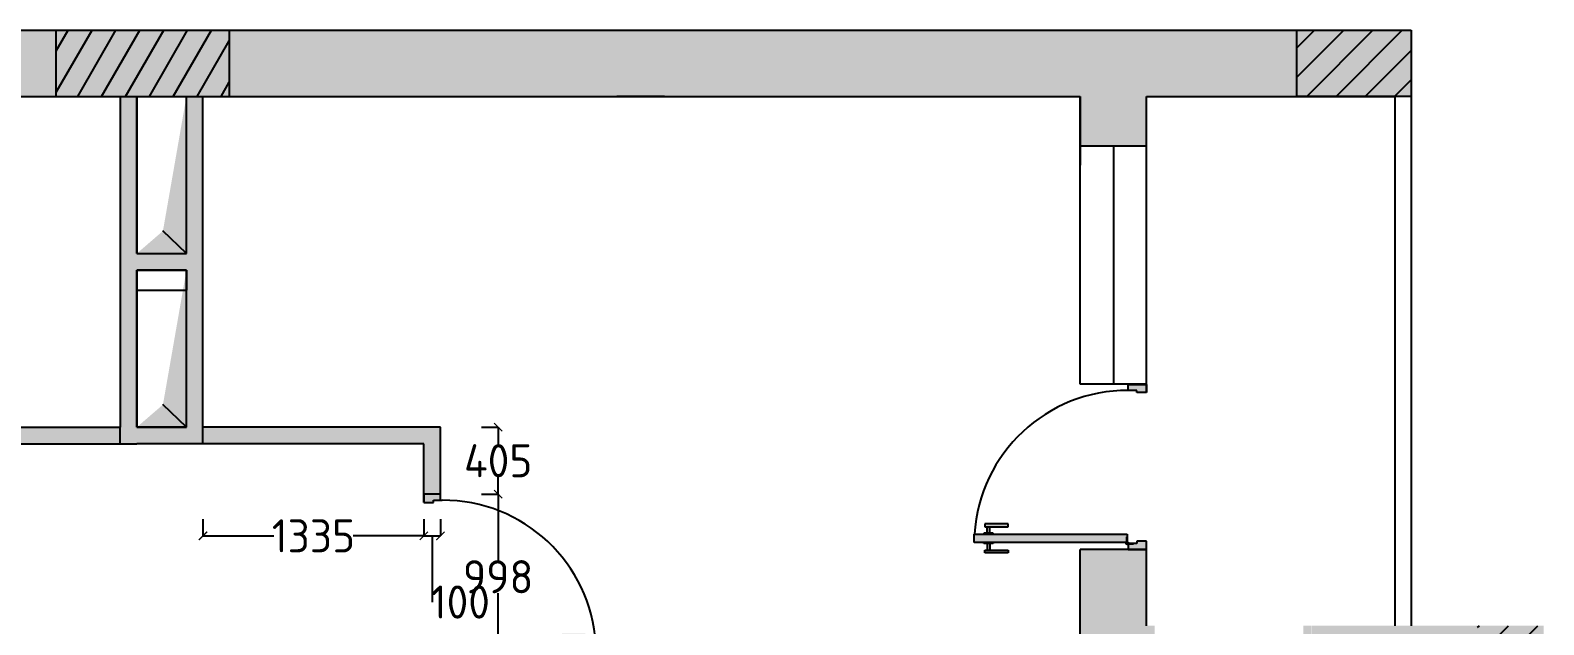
# Model space of a CAD drawing. Header units: inches. Extents: x -59797 to 874375, y -412711 to 5867.
# Drawn here: x 398217 to 407361, y -213494 to -209900 of the extents above; entities that cross this region are included whole.
import ezdxf

# ---------------------------------------------------------------- set-up
doc = ezdxf.new("R2010")
doc.units = ezdxf.units.IN
doc.header["$MEASUREMENT"] = 0
doc.layers.add('freecads.com', color=7, linetype='Continuous')
doc.styles.get("Standard").update_dxf_attribs({"font": 'GOST Common.ttf'})
doc.dimstyles.new('Copy of Standard', dxfattribs={"dimtxt": 120, "dimasz": 50, "dimexe": 0.18, "dimexo": 0.0625, "dimgap": 0.09, "dimtad": 0, "dimtih": 1, "dimtoh": 1, "dimdec": 0, "dimzin": 0, "dimdsep": 46, "dimtxsty": 'Standard', "dimblk": 'ARCHTICK', "dimcen": 0.09, "dimclrd": 250, "dimadec": 0, "dimazin": 0, "dimtfac": 1, "dimtdec": 0, "dimtofl": 0, "dimtmove": 0, "dimatfit": 3, "dimldrblk": 'ARCHTICK', "dimfxl": 100, "dimfxlon": 1, "dimtolj": 1, "dimtzin": 0, "dimarcsym": 0})
pattern_1 = [(60, (394954.14, -193197.86), (-108.2532, 62.5), [])]

# ---------------------------------------------------------------- blocks, each defined once
blk = doc.blocks.new('_ArchTick')
at = {"color": 0, "linetype": 'ByBlock', "const_width": 0.15}
blk.add_lwpolyline([(-0.5, -0.5), (0.5, 0.5)], dxfattribs=at)
blk = doc.blocks.new('*D55')
at = {"color": 0, "lineweight": -2, "transparency": 16777216}
for p, q in [((400943.7, -212705), (401043.9, -212705)), ((400943.7, -213703.3), (401043.9, -213703.3))]:
    blk.add_line(p, q, dxfattribs=at)
at = {"color": 250, "lineweight": -2, "transparency": 16777216}
for p, q in [((401043.7, -212705), (401043.7, -213104.1)), ((401043.7, -213703.3), (401043.7, -213304.2))]:
    blk.add_line(p, q, dxfattribs=at)
at = {"layer": 'Defpoints', "color": 0, "transparency": 16777216}
for p in [(400695.1, -212705), (401043.7, -212705), (400695.1, -213703.3)]:
    blk.add_point(p, dxfattribs=at)
at = {"color": 250, "lineweight": -2, "transparency": 16777216, "xscale": 50, "yscale": 50, "zscale": 50}
for p, rotation in [((401043.7, -212705), 90), ((401043.7, -213703.3), 270)]:
    blk.add_blockref('_ArchTick', p, dxfattribs=dict(at, rotation=rotation))
at = {"color": 0, "transparency": 16777216, "insert": (401043.7, -213204.2), "char_height": 200, "attachment_point": 5}
blk.add_mtext('\\A1;998', dxfattribs=at)
blk = doc.blocks.new('*D56')
at = {"color": 0, "lineweight": -2, "transparency": 16777216}
for p, q in [((400943.7, -212300.3), (401043.9, -212300.3)), ((400943.7, -212705), (401043.9, -212705))]:
    blk.add_line(p, q, dxfattribs=at)
at = {"color": 250, "lineweight": -2, "transparency": 16777216}
for p, q in [((401043.7, -212300.3), (401043.7, -212402.6)), ((401043.7, -212705), (401043.7, -212602.7))]:
    blk.add_line(p, q, dxfattribs=at)
at = {"layer": 'Defpoints', "color": 0, "transparency": 16777216}
for p in [(400695.1, -212300.3), (401043.7, -212300.3), (400695.1, -212705)]:
    blk.add_point(p, dxfattribs=at)
at = {"color": 250, "lineweight": -2, "transparency": 16777216, "xscale": 50, "yscale": 50, "zscale": 50}
for p, rotation in [((401043.7, -212300.3), 90), ((401043.7, -212705), 270)]:
    blk.add_blockref('_ArchTick', p, dxfattribs=dict(at, rotation=rotation))
at = {"color": 0, "transparency": 16777216, "insert": (401043.7, -212502.7), "char_height": 200, "attachment_point": 5}
blk.add_mtext('\\A1;405', dxfattribs=at)
blk = doc.blocks.new('*D165')
at = {"color": 0, "lineweight": -2, "transparency": 16777216}
for p, q in [((399260.5, -212856.8), (399260.5, -212957)), ((400595.1, -212856.8), (400595.1, -212957))]:
    blk.add_line(p, q, dxfattribs=at)
at = {"color": 250, "lineweight": -2, "transparency": 16777216}
for p, q in [((399260.5, -212956.8), (399687.7, -212956.8)), ((400595.1, -212956.8), (400167.9, -212956.8))]:
    blk.add_line(p, q, dxfattribs=at)
at = {"layer": 'Defpoints', "color": 0, "transparency": 16777216}
for p in [(399260.5, -212400.3), (400595.1, -212400.3), (400595.1, -212956.8)]:
    blk.add_point(p, dxfattribs=at)
at = {"color": 250, "lineweight": -2, "transparency": 16777216, "xscale": 50, "yscale": 50, "zscale": 50, "rotation": 180}
blk.add_blockref('_ArchTick', (399260.5, -212956.8), dxfattribs=at)
at = {"color": 250, "lineweight": -2, "transparency": 16777216, "xscale": 50, "yscale": 50, "zscale": 50}
blk.add_blockref('_ArchTick', (400595.1, -212956.8), dxfattribs=at)
at = {"color": 0, "transparency": 16777216, "insert": (399927.8, -212956.8), "char_height": 200, "attachment_point": 5}
blk.add_mtext('\\A1;1335', dxfattribs=at)
blk = doc.blocks.new('*D166')
at = {"color": 0, "lineweight": -2, "transparency": 16777216}
for p, q in [((400595.1, -212856.8), (400595.1, -212957)), ((400695.1, -212856.8), (400695.1, -212957))]:
    blk.add_line(p, q, dxfattribs=at)
at = {"color": 250, "lineweight": -2, "transparency": 16777216}
for p, q in [((400595.1, -212956.8), (400695.1, -212956.8)), ((400645.1, -212956.8), (400645.1, -213357)), ((400645.1, -213357), (400645.3, -213357))]:
    blk.add_line(p, q, dxfattribs=at)
at = {"layer": 'Defpoints', "color": 0, "transparency": 16777216}
for p in [(400595.1, -212400.3), (400695.1, -212705), (400695.1, -212956.8)]:
    blk.add_point(p, dxfattribs=at)
at = {"color": 250, "lineweight": -2, "transparency": 16777216, "xscale": 50, "yscale": 50, "zscale": 50, "rotation": 180}
blk.add_blockref('_ArchTick', (400595.1, -212956.8), dxfattribs=at)
at = {"color": 250, "lineweight": -2, "transparency": 16777216, "xscale": 50, "yscale": 50, "zscale": 50}
blk.add_blockref('_ArchTick', (400695.1, -212956.8), dxfattribs=at)
at = {"color": 0, "transparency": 16777216, "insert": (400815.4, -213357), "char_height": 200, "attachment_point": 5}
blk.add_mtext('\\A1;100', dxfattribs=at)

msp = doc.modelspace()

# ---------------------------------------------------------------- hatches: boundary and pattern name
at = {"true_color": 0x939598}
h = msp.add_hatch(color=252, dxfattribs=at)
h.dxf.hatch_style = 1
h.paths.add_polyline_path([(398373.5, -209900.3), (394960.5, -209900.3), (394960.5, -210300.3), (398373.5, -210300.3)])
h.paths.add_polyline_path([(394960.5, -209900.3), (394560.5, -209900.3), (394560.5, -212866.7), (394671.5, -212866.7), (394960.5, -212866.7), (394960.5, -210300.3)])
h.paths.add_polyline_path([(396060.5, -212312.6), (396060.5, -212300.3), (395360.5, -212300.3), (395360.5, -212400.3), (396060.5, -212400.3)])
h.paths.add_polyline_path([(407360.5, -218300.3), (406960.5, -218300.3), (405893.4, -218300.3), (405893.4, -218700.3), (407360.5, -218700.3)])
h.paths.add_polyline_path([(404560.5, -213800.3), (400695.1, -213800.3), (400695.1, -213900.3), (404560.5, -213900.3)])
h.paths.add_polyline_path([(404960.5, -213500.3), (404960.5, -213039.6), (404849.6, -213039.6), (404560.5, -213039.6), (404560.5, -213800.3), (404560.5, -213900.3), (404960.5, -213900.3)])
h = msp.add_hatch(color=252, dxfattribs=at)
h.dxf.hatch_style = 1
h.paths.add_polyline_path([(399418.8, -209900.3), (398460.5, -209900.3), (398373.5, -209900.3), (398373.5, -210300.3), (398460.5, -210300.3), (399418.8, -210300.3)])
at = {"true_color": 0x636466}
h = msp.add_hatch(dxfattribs=at)
h.set_pattern_fill('ANSI31', color=251, scale=1000, angle=15)
h.set_pattern_definition(pattern_1)
h.paths.add_polyline_path([(399418.8, -209900.3), (398460.5, -209900.3), (398373.5, -209900.3), (398373.5, -210300.3), (398460.5, -210300.3), (399418.8, -210300.3)])
at = {"true_color": 0x939598}
h = msp.add_hatch(color=252, dxfattribs=at)
h.dxf.hatch_style = 1
h.paths.add_polyline_path([(399418.8, -209900.3), (398460.5, -209900.3), (398373.5, -209900.3), (398373.5, -210300.3), (398460.5, -210300.3), (399418.8, -210300.3)])
at = {"true_color": 0x636466}
h = msp.add_hatch(dxfattribs=at)
h.set_pattern_fill('ANSI31', color=251, scale=1000, angle=15)
h.set_pattern_definition(pattern_1)
h.paths.add_polyline_path([(399418.8, -209900.3), (398460.5, -209900.3), (398373.5, -209900.3), (398373.5, -210300.3), (398460.5, -210300.3), (399418.8, -210300.3)])
at = {"true_color": 0x939598}
h = msp.add_hatch(color=252, dxfattribs=at)
h.dxf.hatch_style = 1
h.paths.add_polyline_path([(406960.5, -213900.3), (407360.5, -213900.3), (407360.5, -213500.3), (406960.5, -213500.3)])
h.paths.add_polyline_path([(406960.5, -213900.3), (406960.5, -213500.3), (405960.5, -213500.3), (405960.5, -213900.3)])
h.paths.add_polyline_path([(406560.5, -210300.3), (406560.5, -209900.3), (405868.1, -209900.3), (405868.1, -210300.3)])
h.paths.add_polyline_path([(405893.4, -218700.3), (405893.4, -218300.3), (405605, -218300.3), (404848.1, -218300.3), (404848.1, -218700.3)])
h.paths.add_polyline_path([(398373.5, -218300.3), (398373.5, -218700.3), (399418.8, -218700.3), (399418.8, -218300.3), (398860.5, -218300.3)])
at = {"true_color": 0x636466}
h = msp.add_hatch(dxfattribs=at)
h.set_pattern_fill('ANSI31', color=251, scale=1000)
h.set_pattern_definition([(45, (315477.62, -150668.22), (-88.38835, 88.38835), [])])
h.paths.add_polyline_path([(405868.1, -209900.3), (405868.1, -210300.3), (406560.5, -210300.3), (406560.5, -209900.3)])
h.paths.add_polyline_path([(406960.5, -213500.3), (406960.5, -213900.3), (407360.5, -213900.3), (407360.5, -213500.3)])
h.paths.add_polyline_path([(405893.4, -218700.3), (405893.4, -218300.3), (405605, -218300.3), (404848.1, -218300.3), (404848.1, -218700.3)])
h.paths.add_polyline_path([(399418.8, -218700.3), (399418.8, -218300.3), (398860.5, -218300.3), (398373.5, -218300.3), (398373.5, -218700.3)])
at = {"true_color": 0x939598}
h = msp.add_hatch(color=252, dxfattribs=at)
h.dxf.hatch_style = 1
h.paths.add_polyline_path([(399418.8, -209900.3), (399418.8, -210300.3), (404560.5, -210300.3), (404560.5, -210598.1), (404960.5, -210598.1), (404960.5, -210300.3), (405868.1, -210300.3), (405868.1, -209900.3)])
h = msp.add_hatch(color=252, dxfattribs=at)
h.dxf.hatch_style = 1
h.paths.add_polyline_path([(399418.8, -209900.3), (399418.8, -210300.3), (404560.5, -210300.3), (404560.5, -210598.1), (404960.5, -210598.1), (404960.5, -210300.3), (405868.1, -210300.3), (405868.1, -209900.3)])
at = {"true_color": 0x939598, "transparency": 33554687}
h = msp.add_hatch(color=252, dxfattribs=at)
h.dxf.hatch_style = 1
h.paths.add_polyline_path([(399260.5, -210300.3), (399160.5, -210300.3), (399160.5, -211250.3), (398860.5, -211250.3), (398860.5, -210300.3), (398760.5, -210300.3), (398760.5, -212300.3), (398760.5, -212400.3), (398860.5, -212400.3), (399260.5, -212400.3)])
h.paths.add_polyline_path([(399160.5, -211350.3), (399160.5, -211471.7), (399160.5, -212300.3), (398860.5, -212300.3), (398860.5, -211350.3)], flags=16)
h.paths.add_polyline_path([(395260.5, -211300.3), (394960.5, -211300.3), (394960.5, -211350.3), (395260.5, -211350.3)], flags=17)
h.paths.add_polyline_path([(395260.5, -211350.3), (394960.5, -211350.3), (394960.5, -211400.3), (395260.5, -211400.3)], flags=17)
h.paths.add_polyline_path([(395360.5, -210300.3), (395260.5, -210300.3), (395260.5, -212300.3), (394960.5, -212300.3), (394960.5, -212400.3), (395360.5, -212400.3)])
at = {"true_color": 0x000000, "transparency": 33554687}
h = msp.add_hatch(color=18, dxfattribs=at)
h.dxf.hatch_style = 1
h.paths.add_polyline_path([(399160.5, -210300.3), (399018.6, -211113.8), (399160.5, -211250.3)])
h.paths.add_polyline_path([(399018.6, -211113.8), (398860.5, -211250.3), (399160.5, -211250.3)])
h = msp.add_hatch(color=18, dxfattribs=at)
h.dxf.hatch_style = 1
h.paths.add_polyline_path([(399160.5, -211350.3), (399018.6, -212163.8), (399160.5, -212300.3)])
h.paths.add_polyline_path([(399018.6, -212163.8), (398860.5, -212300.3), (399160.5, -212300.3)])
at = {"true_color": 0x000000}
h = msp.add_hatch(color=18, dxfattribs=at)
h.dxf.hatch_style = 1
h.paths.add_polyline_path([(404991.6, -213616.1, -0.205793), (404993.7, -213611.3), (404960.5, -213611.3), (404960.5, -213500.3), (405010.4, -213500.3), (405010.4, -213559.1), (404997.1, -213559.1), (404997.1, -213609.5, -0.516073), (405004.8, -213617.2), (405036.3, -213617.2), (405053, -213617.2), (405053, -214427.1), (405058.5, -214427.1), (405058.5, -214446.5), (405098.5, -214446.5), (405098.5, -214335), (405115.1, -214335), (405115.1, -214476.4), (405098.5, -214476.4), (405098.5, -214463.1), (405058.5, -214463.1), (405058.5, -214482.6), (405053, -214482.6), (405053, -214540.6), (405003.1, -214540.6), (405003.1, -214482.6), (404997.5, -214482.6), (404997.5, -214463.1), (404957.6, -214463.1), (404957.6, -214476.4), (404941, -214476.4), (404941, -214335), (404957.6, -214335), (404957.6, -214446.5), (404997.5, -214446.5), (404997.5, -214427.1), (405003.1, -214427.1), (405003.1, -213620.7, -0.677782)])
h.paths.add_polyline_path([(405958.9, -213500.3), (405909, -213500.3), (405909, -213559.1), (405922.3, -213559.1), (405922.3, -213611.3), (405958.9, -213611.3)])
h.paths.add_polyline_path([(404843.7, -212963.8), (404843.7, -212947.2), (403920.3, -212947.2), (403920.3, -212997.1), (404843.7, -212997.1)])
h.paths.add_polyline_path([(404125.8, -213042.6), (403984.4, -213042.6), (403984.4, -213059.2), (404125.8, -213059.2)])
h.paths.add_polyline_path([(404014.4, -213002.6), (403997.7, -213002.6), (403997.7, -213042.6), (404014.4, -213042.6)])
h.paths.add_polyline_path([(404033.8, -212997.1), (403978.3, -212997.1), (403978.3, -213002.6), (404033.8, -213002.6)])
h.paths.add_polyline_path([(404033.8, -212941.6), (403978.3, -212941.6), (403978.3, -212947.2), (404033.8, -212947.2)])
h.paths.add_polyline_path([(404014.4, -212901.7), (403997.7, -212901.7), (403997.7, -212941.6), (404014.4, -212941.6)])
h.paths.add_polyline_path([(404125.8, -212885.1), (403984.4, -212885.1), (403984.4, -212901.7), (404125.8, -212901.7)])
h.paths.add_polyline_path([(404960.5, -212989.7), (404901.7, -212989.7), (404901.7, -213003), (404882.9, -213003), (404882.9, -213005.3), (404850.5, -213005.3, -0.058908), (404849.6, -213006.5), (404849.6, -213039.6), (404960.5, -213039.6)])
h.paths.add_polyline_path([(404843.7, -212995.4), (404843.7, -212997.1), (404841.4, -212997.1), (404840.2, -212997.1, 0.205793), (404838.1, -213001.9, 0.677782), (404849.6, -213006.5), (404849.6, -213003), (404851.3, -213003, 0.041886), (404851.4, -213001.9, 0.464153)])
h.paths.add_polyline_path([(404960.5, -212041.3), (404849.6, -212041.3), (404849.6, -212077.9), (404901.7, -212077.9), (404901.7, -212091.2), (404960.5, -212091.2)])
h.paths.add_polyline_path([(401635.3, -213610.9), (400712, -213610.9), (400712, -213659.1, -0.148965), (400715.4, -213660.8), (401635.3, -213660.8)])
h.paths.add_polyline_path([(401571.2, -213548.8), (401429.8, -213548.8), (401429.8, -213565.4), (401571.2, -213565.4)])
h.paths.add_polyline_path([(401557.9, -213565.4), (401541.3, -213565.4), (401541.3, -213605.3), (401557.9, -213605.3)])
h.paths.add_polyline_path([(401577.3, -213605.3), (401521.9, -213605.3), (401521.9, -213610.9), (401577.3, -213610.9)])
h.paths.add_polyline_path([(401571.2, -213706.3), (401429.8, -213706.3), (401429.8, -213722.9), (401571.2, -213722.9)])
h.paths.add_polyline_path([(401557.9, -213666.3), (401541.3, -213666.3), (401541.3, -213706.3), (401557.9, -213706.3)])
h.paths.add_polyline_path([(401577.3, -213660.8), (401521.9, -213660.8), (401521.9, -213666.3), (401577.3, -213666.3)])
h.paths.add_polyline_path([(400695.1, -213666.7), (400672.8, -213666.7), (400653.9, -213666.7), (400653.9, -213653.4), (400595.1, -213653.4), (400595.1, -213703.3), (400695.1, -213703.3)])
h.paths.add_polyline_path([(400715.4, -213660.8), (400712, -213660.8), (400712, -213659.1, 0.464153), (400704.2, -213665.6, 0.041886), (400704.3, -213666.7), (400706, -213666.7), (400706, -213669), (400706, -213670.2, 0.677782), (400717.5, -213665.6, 0.205793)])
h.paths.add_polyline_path([(400695.1, -212705), (400595.1, -212705), (400595.1, -212754.9), (400653.9, -212754.9), (400653.9, -212741.6), (400695.1, -212741.6)])
h.paths.add_polyline_path([(401635.3, -214005.3), (400715.4, -214005.3, -0.148965), (400712, -214007.1), (400712, -214038.6), (400712, -214055.3), (401635.3, -214055.3)])
h.paths.add_polyline_path([(400695.1, -213962.8), (400595.1, -213962.8), (400595.1, -214012.7), (400653.9, -214012.7), (400653.9, -213999.4), (400695.1, -213999.4)])
h.paths.add_polyline_path([(400706, -213995.9), (400706, -213999.4), (400704.3, -213999.4, 0.041886), (400704.2, -214000.5, 0.464153), (400712, -214007.1), (400712, -214005.3), (400714.2, -214005.3), (400715.4, -214005.3, 0.205793), (400717.5, -214000.5, 0.677782)])
h.paths.add_polyline_path([(400695.1, -214924.6), (400653.9, -214924.6), (400653.9, -214911.2), (400595.1, -214911.2), (400595.1, -214961.2), (400695.1, -214961.2), (400695.1, -214950.3)])
h.paths.add_polyline_path([(401557.9, -213959.9), (401541.3, -213959.9), (401541.3, -213999.8), (401557.9, -213999.8)])
h.paths.add_polyline_path([(401577.3, -213999.8), (401521.9, -213999.8), (401521.9, -214005.3), (401577.3, -214005.3)])
h.paths.add_polyline_path([(401571.2, -213943.2), (401429.8, -213943.2), (401429.8, -213959.9), (401571.2, -213959.9)])
h.paths.add_polyline_path([(401571.2, -214100.7), (401429.8, -214100.7), (401429.8, -214117.4), (401571.2, -214117.4)])
h.paths.add_polyline_path([(401557.9, -214060.8), (401541.3, -214060.8), (401541.3, -214100.7), (401557.9, -214100.7)])
h.paths.add_polyline_path([(401577.3, -214055.3), (401521.9, -214055.3), (401521.9, -214060.8), (401577.3, -214060.8)])
h.paths.add_polyline_path([(395600.7, -212909.3), (394680.9, -212909.3, -0.058908), (394679.6, -212910.2), (394679.6, -212942.6), (394677.4, -212942.6), (394677.4, -212959.2), (395600.7, -212959.2)])
h.paths.add_polyline_path([(394671.5, -212866.7), (394560.5, -212866.7), (394560.5, -212916.7), (394619.3, -212916.7), (394619.3, -212903.3), (394638.2, -212903.3), (394638.2, -212901.1), (394670.5, -212901.1, -0.058908), (394671.5, -212899.9)])
h.paths.add_polyline_path([(394671.5, -212899.9), (394671.5, -212903.3), (394669.7, -212903.3, 0.041886), (394669.6, -212904.5, 0.464153), (394677.4, -212911), (394677.4, -212909.3), (394679.6, -212909.3), (394680.9, -212909.3, 0.205793), (394682.9, -212904.5, 0.677782)])
h.paths.add_polyline_path([(395536.6, -213004.7), (395395.2, -213004.7), (395395.2, -213021.3), (395536.6, -213021.3)])
h.paths.add_polyline_path([(395523.3, -212964.8), (395506.7, -212964.8), (395506.7, -213004.7), (395523.3, -213004.7)])
h.paths.add_polyline_path([(395542.7, -212959.2), (395487.3, -212959.2), (395487.3, -212964.8), (395542.7, -212964.8)])
h.paths.add_polyline_path([(395536.6, -212847.2), (395395.2, -212847.2), (395395.2, -212863.8), (395536.6, -212863.8)])
h.paths.add_polyline_path([(395523.3, -212863.8), (395506.7, -212863.8), (395506.7, -212903.7), (395523.3, -212903.7)])
h.paths.add_polyline_path([(395542.7, -212903.7), (395487.3, -212903.7), (395487.3, -212909.3), (395542.7, -212909.3)])
h.paths.add_polyline_path([(394671.5, -213828.5), (394619.3, -213828.5), (394619.3, -213815.2), (394560.5, -213815.2), (394560.5, -213865.1), (394671.5, -213865.1)])
at = {"true_color": 0x939598}
h = msp.add_hatch(color=252, dxfattribs=at)
h.dxf.hatch_style = 1
h.paths.add_polyline_path([(398760.5, -212300.3), (396850.5, -212300.3), (396850.5, -212400.3), (398760.5, -212400.3)])
h = msp.add_hatch(color=252, dxfattribs=at)
h.dxf.hatch_style = 1
h.paths.add_polyline_path([(398760.5, -212300.3), (396850.5, -212300.3), (396850.5, -212400.3), (398760.5, -212400.3)])
h = msp.add_hatch(color=5)
h.dxf.hatch_style = 1
h.paths.add_polyline_path([(400695.1, -214961.2), (400595.1, -214961.2), (400595.1, -215015.4), (398860.5, -215015.4), (398860.5, -215115.4), (400695.1, -215115.4)])
h.paths.add_polyline_path([(402161.7, -216255), (402061.7, -216255), (402061.7, -218300.3), (402161.7, -218300.3)])
h.paths.add_polyline_path([(400695.1, -212300.3), (399260.5, -212300.3), (399260.5, -212400.3), (400595.1, -212400.3), (400595.1, -212705), (400695.1, -212705)])

# ---------------------------------------------------------------- linework, layer by layer
for p, q in [((394560.5, -209900.3), (398460.5, -209900.3)), ((394560.5, -209900.3), (398460.5, -209900.3)), ((398373.5, -210300.3), (398373.5, -209900.3)), ((398373.5, -210300.3), (398373.5, -209900.3)), ((398460.5, -209900.3), (406560.5, -209900.3)), ((398460.5, -209900.3), (406560.5, -209900.3)), ((399418.8, -209900.3), (399418.8, -210300.3)), ((405868.1, -210300.3), (405868.1, -209900.3)), ((405868.1, -210300.3), (405868.1, -209900.3)), ((394960.5, -210300.3), (398460.5, -210300.3)), ((394960.5, -210300.3), (398460.5, -210300.3)), ((398460.5, -210300.3), (404560.5, -210300.3)), ((398460.5, -210300.3), (404560.5, -210300.3)), ((398760.5, -210300.3), (398760.5, -212300.3)), ((398760.5, -210300.3), (398760.5, -212300.3)), ((398860.5, -210300.3), (398860.5, -211250.3)), ((398860.5, -211250.3), (398860.5, -210300.3)), ((398860.5, -210300.3), (398860.5, -211250.3)), ((398860.5, -211250.3), (398860.5, -210300.3)), ((399160.5, -211250.3), (399160.5, -210300.3)), ((399160.5, -211250.3), (399160.5, -210300.3)), ((399260.5, -212400.3), (399260.5, -210300.3)), ((399260.5, -212400.3), (399260.5, -210300.3)), ((402049, -210300.3), (403972.6, -210300.3)), ((402049, -210300.3), (403972.6, -210300.3)), ((402249, -210300.3), (404172.6, -210300.3)), ((402249, -210300.3), (404172.6, -210300.3)), ((404172.6, -210300.3), (404560.5, -210300.3)), ((404172.6, -210300.3), (404560.5, -210300.3)), ((404560.5, -212039.6), (404560.5, -210300.3)), ((404960.5, -210300.3), (406460.5, -210300.3)), ((404960.5, -212091.2), (404960.5, -210300.3)), ((404960.5, -210300.3), (406460.5, -210300.3)), ((406560.5, -210300.3), (405868.1, -210300.3)), ((406560.5, -210300.3), (405868.1, -210300.3)), ((404560.5, -210598.1), (404960.5, -210598.1)), ((404560.5, -210598.1), (404960.5, -210598.1)), ((398860.5, -211250.3), (399160.5, -211250.3)), ((398860.5, -211250.3), (399160.5, -211250.3)), ((398860.5, -211350.3), (398860.5, -212300.3)), ((398860.5, -212300.3), (398860.5, -211350.3)), ((398860.5, -211350.3), (398860.5, -212300.3)), ((398860.5, -212300.3), (398860.5, -211350.3)), ((399160.5, -212300.3), (399160.5, -211350.3)), ((399160.5, -212300.3), (399160.5, -211350.3)), ((398860.5, -211471.7), (399160.5, -211471.7)), ((398860.5, -211471.7), (399160.5, -211471.7)), ((404960.5, -212039.6), (404560.5, -212039.6)), ((404960.5, -212039.6), (404560.5, -212039.6)), ((396850.5, -212300.3), (398760.5, -212300.3)), ((396850.5, -212300.3), (398760.5, -212300.3)), ((398860.5, -212300.3), (399160.5, -212300.3)), ((398860.5, -212300.3), (399160.5, -212300.3)), ((396850.5, -212400.3), (398760.5, -212400.3)), ((396850.5, -212400.3), (398760.5, -212400.3)), ((404560.5, -213800.3), (404560.5, -213039.6)), ((404960.5, -213039.6), (404560.5, -213039.6)), ((404560.5, -213800.3), (404560.5, -213039.6)), ((404960.5, -213039.6), (404560.5, -213039.6)), ((404960.5, -213500.3), (404960.5, -212989.7)), ((404960.5, -213500.3), (404960.5, -212989.7))]:
    msp.add_line(p, q)
at = {"color": 152, "true_color": 0x2776bb}
for p, q in [((406560.5, -209900.3), (406560.5, -213500.3)), ((406560.5, -209900.3), (406560.5, -213500.3)), ((406460.5, -210300.3), (406460.5, -213500.3)), ((406460.5, -210300.3), (406460.5, -213500.3))]:
    msp.add_line(p, q, dxfattribs=at)
at = {"color": 7}
for p, q in [((402049, -210300.3), (401760.7, -210300.3)), ((402049, -210300.3), (401760.7, -210300.3)), ((404560.5, -210300.3), (404560.5, -210715.4)), ((404560.5, -210300.3), (404560.5, -210715.4)), ((399160.5, -211250.3), (399018.6, -211113.8)), ((399160.5, -212300.3), (399018.6, -212163.8)), ((398760.5, -212400.3), (398760.5, -212300.3)), ((398760.5, -212400.3), (398760.5, -212300.3)), ((399160.5, -212300.3), (398860.5, -212300.3)), ((399160.5, -212300.3), (398860.5, -212300.3)), ((400695.1, -212300.3), (399260.5, -212300.3)), ((400695.1, -212300.3), (399260.5, -212300.3)), ((400695.1, -212741.6), (400695.1, -212300.3)), ((400695.1, -212741.6), (400695.1, -212300.3)), ((398760.5, -212400.3), (398860.5, -212400.3)), ((398760.5, -212400.3), (398860.5, -212400.3)), ((400595.1, -212400.3), (398860.5, -212400.3)), ((400595.1, -212400.3), (398860.5, -212400.3)), ((400595.1, -212754.9), (400595.1, -212400.3)), ((400595.1, -212754.9), (400595.1, -212400.3))]:
    msp.add_line(p, q, dxfattribs=at)
at = {"color": 146, "true_color": 0x105689}
for p, q in [((404560.5, -212039.6), (404560.5, -210300.3)), ((404960.5, -212091.2), (404960.5, -210300.3)), ((404760.5, -210598.1), (404760.5, -212039.6)), ((404760.5, -210598.1), (404760.5, -212039.6))]:
    msp.add_line(p, q, dxfattribs=at)
at = {"color": 7, "lineweight": 30}
for p, q in [((398860.5, -211350.3), (399160.5, -211350.3)), ((398860.5, -211350.3), (398860.5, -211471.7)), ((398860.5, -211350.3), (399160.5, -211350.3)), ((398860.5, -211350.3), (398860.5, -211471.7)), ((399160.5, -211350.3), (399160.5, -211471.7)), ((399160.5, -211350.3), (399160.5, -211471.7))]:
    msp.add_line(p, q, dxfattribs=at)
at = {"layer": 'freecads.com'}
for p, q in [((404849.6, -212077.9), (404849.6, -212041.3)), ((404849.6, -212041.3), (404960.5, -212041.3)), ((404849.6, -212077.9), (404849.6, -212041.3)), ((404849.6, -212041.3), (404960.5, -212041.3)), ((404901.7, -212077.9), (404849.6, -212077.9)), ((404901.7, -212077.9), (404849.6, -212077.9)), ((404901.7, -212091.2), (404901.7, -212077.9)), ((404901.7, -212091.2), (404901.7, -212077.9)), ((404960.5, -212091.2), (404901.7, -212091.2)), ((404960.5, -212091.2), (404901.7, -212091.2)), ((404960.5, -212041.3), (404960.5, -212091.2)), ((404960.5, -212041.3), (404960.5, -212091.2)), ((400695.1, -212705), (400595.1, -212705)), ((400595.1, -212705), (400595.1, -212754.9)), ((400695.1, -212705), (400595.1, -212705)), ((400595.1, -212705), (400595.1, -212754.9)), ((400595.1, -212754.9), (400653.9, -212754.9)), ((400595.1, -212754.9), (400653.9, -212754.9)), ((400653.9, -212754.9), (400653.9, -212741.6)), ((400653.9, -212741.6), (400706, -212741.6)), ((400653.9, -212754.9), (400653.9, -212741.6)), ((400653.9, -212741.6), (400706, -212741.6)), ((403920.3, -212997.1), (403920.3, -212947.2)), ((403920.3, -212947.2), (404843.7, -212947.2)), ((403920.3, -212997.1), (403920.3, -212947.2)), ((403920.3, -212947.2), (404843.7, -212947.2)), ((403978.3, -212941.6), (403978.3, -212947.2)), ((404033.8, -212941.6), (403978.3, -212941.6)), ((403978.3, -212941.6), (403978.3, -212947.2)), ((404033.8, -212941.6), (403978.3, -212941.6)), ((403978.3, -212947.2), (404033.8, -212947.2)), ((403978.3, -212947.2), (404033.8, -212947.2)), ((403984.4, -212885.1), (403984.4, -212901.7)), ((404125.8, -212885.1), (403984.4, -212885.1)), ((403984.4, -212885.1), (403984.4, -212901.7)), ((404125.8, -212885.1), (403984.4, -212885.1)), ((403984.4, -212901.7), (404125.8, -212901.7)), ((403984.4, -212901.7), (404125.8, -212901.7)), ((403997.7, -212941.6), (403997.7, -212901.7)), ((403997.7, -212941.6), (403997.7, -212901.7)), ((404014.4, -212941.6), (404014.4, -212901.7)), ((404014.4, -212941.6), (404014.4, -212901.7)), ((404033.8, -212947.2), (404033.8, -212941.6)), ((404033.8, -212947.2), (404033.8, -212941.6)), ((404125.8, -212901.7), (404125.8, -212885.1)), ((404125.8, -212901.7), (404125.8, -212885.1)), ((404843.7, -212947.2), (404843.7, -212997.1)), ((404843.7, -212947.2), (404843.7, -212997.1)), ((404843.7, -212997.1), (403920.3, -212997.1)), ((404843.7, -212997.1), (403920.3, -212997.1)), ((403978.3, -213002.6), (403978.3, -212997.1)), ((403978.3, -212997.1), (404033.8, -212997.1)), ((403978.3, -213002.6), (403978.3, -212997.1)), ((403978.3, -212997.1), (404033.8, -212997.1)), ((404033.8, -213002.6), (403978.3, -213002.6)), ((404033.8, -213002.6), (403978.3, -213002.6)), ((403984.4, -213059.2), (403984.4, -213042.6)), ((403984.4, -213042.6), (404125.8, -213042.6)), ((403984.4, -213059.2), (403984.4, -213042.6)), ((403984.4, -213042.6), (404125.8, -213042.6)), ((403997.7, -213002.6), (403997.7, -213042.6)), ((403997.7, -213002.6), (403997.7, -213042.6)), ((404014.4, -213002.6), (404014.4, -213042.6)), ((404014.4, -213002.6), (404014.4, -213042.6)), ((404033.8, -212997.1), (404033.8, -213002.6)), ((404033.8, -212997.1), (404033.8, -213002.6)), ((404125.8, -213042.6), (404125.8, -213059.2)), ((404125.8, -213042.6), (404125.8, -213059.2)), ((404841.4, -212963.8), (404843.7, -212963.8)), ((404841.4, -212997.1), (404841.4, -212963.8)), ((404841.4, -212963.8), (404843.7, -212963.8)), ((404841.4, -212997.1), (404841.4, -212963.8)), ((404843.7, -212997.1), (404841.4, -212997.1)), ((404843.7, -212997.1), (404841.4, -212997.1)), ((404843.7, -212963.8), (404843.7, -212997.1)), ((404843.7, -212963.8), (404843.7, -212997.1)), ((404901.7, -213003), (404849.6, -213003)), ((404849.6, -213003), (404849.6, -213039.6)), ((404849.6, -213003), (404849.6, -213005.3)), ((404882.9, -213003), (404849.6, -213003)), ((404901.7, -213003), (404849.6, -213003)), ((404849.6, -213003), (404849.6, -213039.6)), ((404849.6, -213003), (404849.6, -213005.3)), ((404882.9, -213003), (404849.6, -213003)), ((404849.6, -213005.3), (404882.9, -213005.3)), ((404849.6, -213005.3), (404882.9, -213005.3)), ((404849.6, -213039.6), (404960.5, -213039.6)), ((404849.6, -213039.6), (404960.5, -213039.6)), ((404882.9, -213005.3), (404882.9, -213003)), ((404882.9, -213005.3), (404882.9, -213003)), ((404901.7, -212989.7), (404901.7, -213003)), ((404960.5, -212989.7), (404901.7, -212989.7)), ((404901.7, -212989.7), (404901.7, -213003)), ((404960.5, -212989.7), (404901.7, -212989.7)), ((404960.5, -213039.6), (404960.5, -212989.7)), ((404960.5, -213039.6), (404960.5, -212989.7)), ((404125.8, -213059.2), (403984.4, -213059.2)), ((404125.8, -213059.2), (403984.4, -213059.2))]:
    msp.add_line(p, q, dxfattribs=at)
msp.add_circle((404844.8, -213001.9), 6.66, dxfattribs=at)
msp.add_circle((404844.8, -213001.9), 6.66, dxfattribs=at)
for centre, start, end in [((404844.8, -213001.9), 89.70056, 176.60341), ((404844.8, -213001.9), 89.70056, 176.60341), ((400710.9, -213665.6), 3.39659, 90.29944), ((400710.9, -213665.6), 3.39659, 90.29944)]:
    msp.add_arc(centre, 924.1, start, end, dxfattribs=at)

# ---------------------------------------------------------------- dimensions: what is measured, and where the dimension line sits
at = {"color": 7}
for base, p1, p2, picture, middle in [((401043.7, -212300.3), (400695.1, -212705), (400695.1, -212300.3), '*D56', (401043.7, -212502.7)), ((401043.7, -212705), (400695.1, -213703.3), (400695.1, -212705), '*D55', (401043.7, -213204.2))]:
    dim = msp.add_linear_dim(base=base, p1=p1, p2=p2, angle=90, dimstyle='Copy of Standard', override={"dimtxt": 200, "dimtmove": 1}, dxfattribs=at)
    dim.commit()
    dim.dimension.update_dxf_attribs({"geometry": picture, "text_midpoint": middle})
for base, p1, p2, override, picture, middle in [((400595.1, -212956.8), (399260.5, -212400.3), (400595.1, -212400.3), {"dimtxt": 200}, '*D165', (399927.8, -212956.8)), ((400695.1, -212956.8), (400595.1, -212400.3), (400695.1, -212705), {"dimtxt": 200, "dimtmove": 1}, '*D166', (400645.4, -213357))]:
    dim = msp.add_linear_dim(base=base, p1=p1, p2=p2, dimstyle='Copy of Standard', override=override, dxfattribs=at)
    dim.commit()
    dim.dimension.update_dxf_attribs({"geometry": picture, "text_midpoint": middle})

doc.saveas('drawing.dxf')
